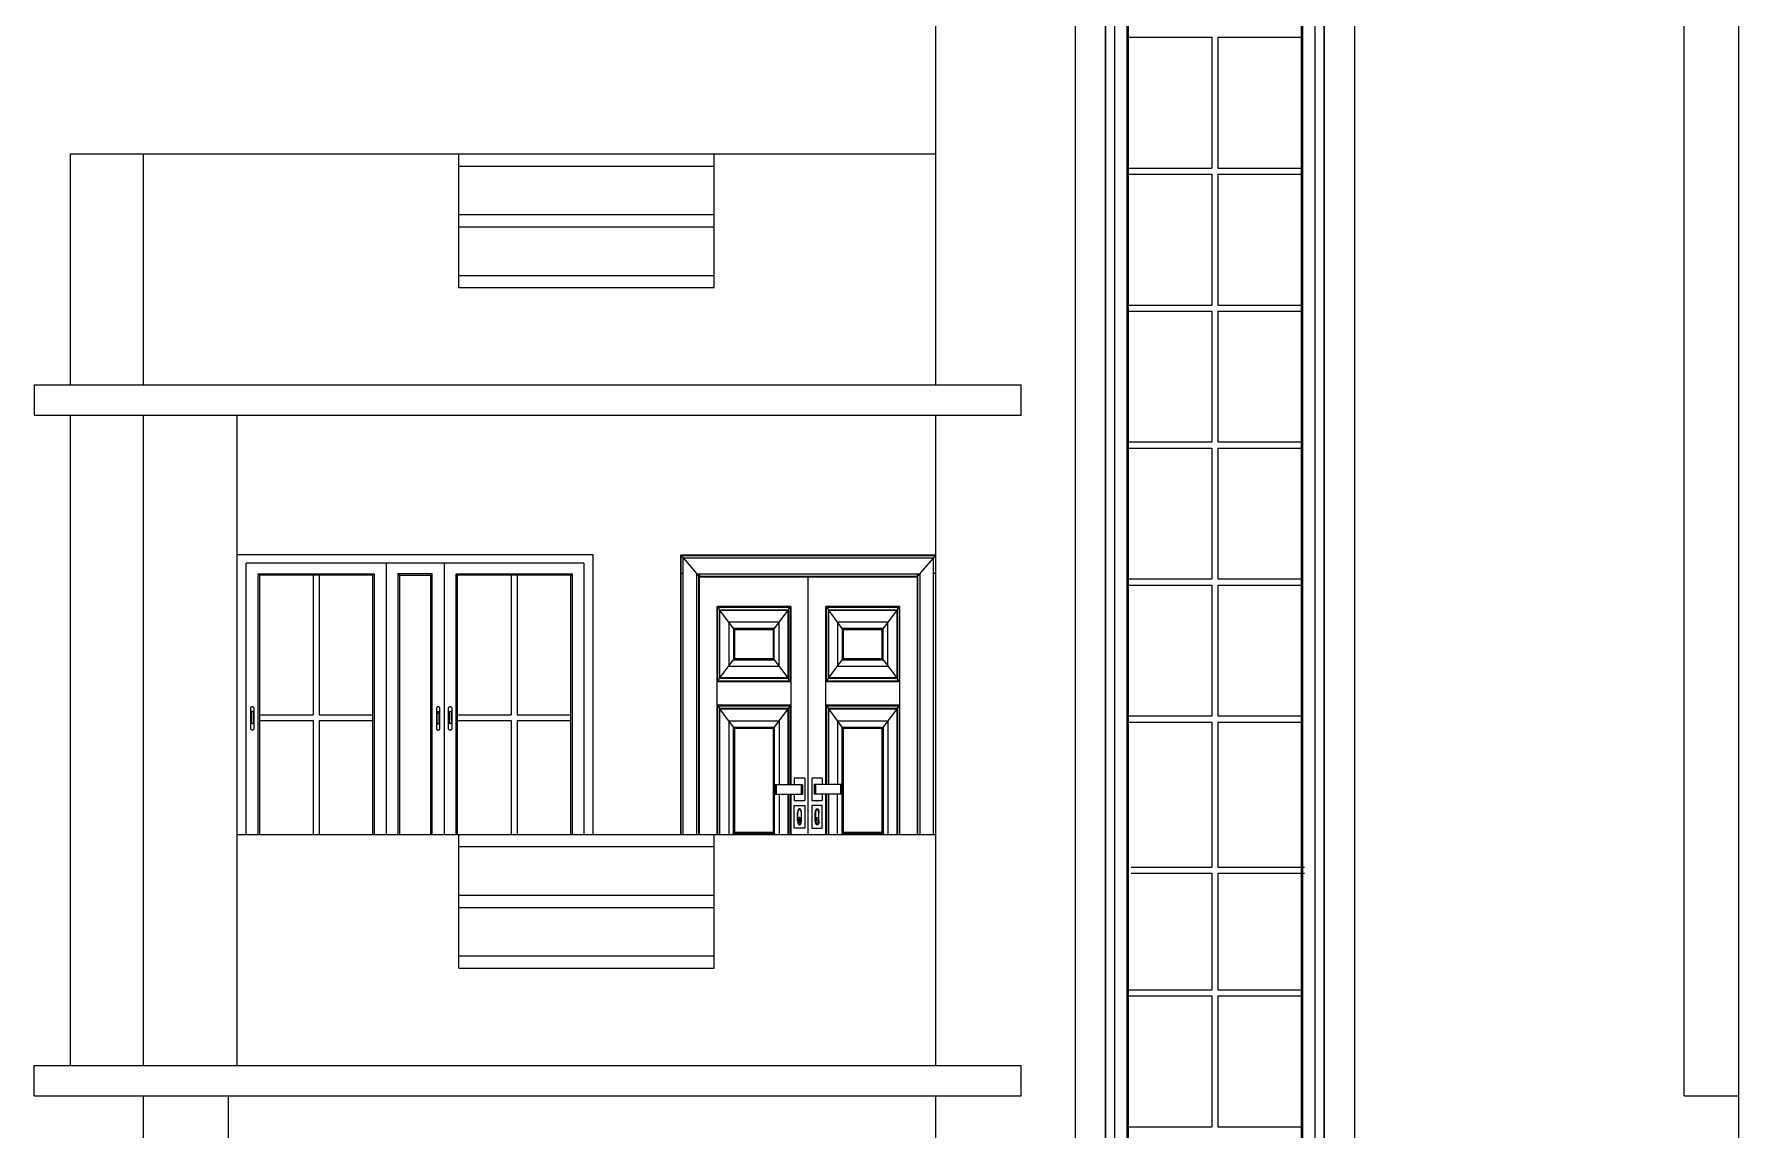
# Model space of a CAD drawing. Header units: inches. Extents: x -10117506 to -5032697, y -6529230 to -3253155.
# Drawn here: x -5059572.4 to -5059291.8, y -3256500.6 to -3256320.3 of the extents above; entities that cross this region are included whole.
import ezdxf

# ---------------------------------------------------------------- set-up
doc = ezdxf.new("R2010")
doc.units = ezdxf.units.IN
doc.header["$LTSCALE"] = 2
doc.header["$MEASUREMENT"] = 0
doc.layers.get('0').update_dxf_attribs({"linetype": 'CONTINUOUS'})
doc.layers.add('F-FURNITURE', color=30, linetype='CONTINUOUS', lineweight=13)
doc.layers.add('window', color=4, linetype='CONTINUOUS', lineweight=13)

msp = doc.modelspace()

# ---------------------------------------------------------------- linework, layer by layer
at = {"ltscale": 0.5}
for p, q in [((-5059291.82, -3256602), (-5059291.82, -3256266)), ((-5059423.98, -3256378), (-5059423.98, -3256271)), ((-5059300.82, -3256495), (-5059300.82, -3256271)), ((-5059400.99, -3256577), (-5059400.99, -3256289)), ((-5059355.08, -3256289), (-5059355.08, -3256577)), ((-5059395.99, -3256572), (-5059395.99, -3256294)), ((-5059360.08, -3256294), (-5059360.08, -3256572)), ((-5059566.4, -3256340), (-5059423.98, -3256340)), ((-5059566.4, -3256378), (-5059566.4, -3256340)), ((-5059554.4, -3256378), (-5059554.4, -3256340)), ((-5059502.48, -3256362), (-5059502.48, -3256340)), ((-5059460.48, -3256362), (-5059460.48, -3256340)), ((-5059502.48, -3256342), (-5059460.48, -3256342)), ((-5059502.48, -3256350), (-5059460.48, -3256350)), ((-5059502.48, -3256352), (-5059460.48, -3256352)), ((-5059502.48, -3256360), (-5059460.48, -3256360)), ((-5059502.48, -3256362), (-5059460.48, -3256362)), ((-5059572.4, -3256378), (-5059409.92, -3256378)), ((-5059572.4, -3256378), (-5059572.4, -3256383)), ((-5059409.92, -3256383), (-5059409.92, -3256378)), ((-5059572.4, -3256383), (-5059409.92, -3256383)), ((-5059566.4, -3256490), (-5059566.4, -3256383)), ((-5059554.4, -3256490), (-5059554.4, -3256383)), ((-5059538.98, -3256490), (-5059538.98, -3256383)), ((-5059423.98, -3256490), (-5059423.98, -3256383)), ((-5059538.98, -3256452), (-5059423.98, -3256452)), ((-5059502.48, -3256474), (-5059502.48, -3256452)), ((-5059460.48, -3256474), (-5059460.48, -3256452)), ((-5059502.48, -3256454), (-5059460.48, -3256454)), ((-5059502.48, -3256462), (-5059460.48, -3256462)), ((-5059502.48, -3256464), (-5059460.48, -3256464)), ((-5059502.48, -3256472), (-5059460.48, -3256472)), ((-5059502.48, -3256474), (-5059460.48, -3256474)), ((-5059572.4, -3256490), (-5059409.92, -3256490)), ((-5059572.4, -3256495), (-5059572.4, -3256490)), ((-5059409.92, -3256495), (-5059409.92, -3256490)), ((-5059572.4, -3256495), (-5059409.92, -3256495)), ((-5059554.4, -3256602), (-5059554.4, -3256495)), ((-5059540.4, -3256602), (-5059540.4, -3256495)), ((-5059423.98, -3256602), (-5059423.98, -3256495)), ((-5059300.82, -3256495), (-5059291.82, -3256495))]:
    msp.add_line(p, q, dxfattribs=at)
at = {"layer": 'F-FURNITURE'}
for p, q in [((-5059465.98, -3256452), (-5059465.98, -3256406)), ((-5059465.98, -3256406), (-5059423.98, -3256406)), ((-5059465.91, -3256452), (-5059465.91, -3256406.07)), ((-5059465.91, -3256406.07), (-5059424.04, -3256406.07)), ((-5059465.91, -3256406.07), (-5059462.98, -3256409.5)), ((-5059465.89, -3256406.1), (-5059424.06, -3256406.1)), ((-5059465.89, -3256409), (-5059465.89, -3256406.1)), ((-5059465.55, -3256452), (-5059465.55, -3256406.5)), ((-5059465.55, -3256406.5), (-5059424.41, -3256406.5)), ((-5059424.04, -3256406.07), (-5059426.98, -3256409.5)), ((-5059424.41, -3256406.5), (-5059424.41, -3256452)), ((-5059424.06, -3256406.1), (-5059424.06, -3256452)), ((-5059424.04, -3256406.07), (-5059424.04, -3256452)), ((-5059465.89, -3256409), (-5059465.83, -3256409)), ((-5059465.89, -3256452), (-5059465.89, -3256409)), ((-5059465.79, -3256409), (-5059465.75, -3256409)), ((-5059465.7, -3256409), (-5059465.6, -3256409)), ((-5059463.32, -3256452), (-5059463.32, -3256409.1)), ((-5059463.32, -3256409.1), (-5059426.63, -3256409.1)), ((-5059462.98, -3256452), (-5059462.98, -3256409.5)), ((-5059462.98, -3256409.5), (-5059426.98, -3256409.5)), ((-5059462.89, -3256409.1), (-5059462.89, -3256409.15)), ((-5059462.89, -3256409.2), (-5059462.89, -3256409.25)), ((-5059462.89, -3256409.3), (-5059462.89, -3256409.38)), ((-5059462.89, -3256409.41), (-5059462.89, -3256409.5)), ((-5059462.89, -3256452), (-5059462.89, -3256409.6)), ((-5059462.89, -3256409.6), (-5059427.06, -3256409.6)), ((-5059444.98, -3256452), (-5059444.98, -3256409.6)), ((-5059427.06, -3256409.1), (-5059427.06, -3256409.15)), ((-5059427.06, -3256409.2), (-5059427.06, -3256409.25)), ((-5059427.06, -3256409.3), (-5059427.06, -3256409.38)), ((-5059427.06, -3256409.41), (-5059427.06, -3256409.5)), ((-5059427.06, -3256409.6), (-5059427.06, -3256452)), ((-5059426.98, -3256409.5), (-5059426.98, -3256452)), ((-5059426.63, -3256409.1), (-5059426.63, -3256452)), ((-5059424.41, -3256409), (-5059424.31, -3256409)), ((-5059424.25, -3256409), (-5059424.21, -3256409)), ((-5059424.16, -3256409), (-5059424.09, -3256409)), ((-5059460, -3256452), (-5059460, -3256414.49)), ((-5059447.87, -3256414.49), (-5059460, -3256414.49)), ((-5059459.92, -3256426.76), (-5059459.92, -3256414.6)), ((-5059459.92, -3256414.6), (-5059447.95, -3256414.6)), ((-5059459.92, -3256414.6), (-5059459.59, -3256415.04)), ((-5059459.59, -3256426.32), (-5059459.59, -3256415.04)), ((-5059459.59, -3256415.04), (-5059448.28, -3256415.04)), ((-5059459.53, -3256426.24), (-5059459.53, -3256415.11)), ((-5059459.53, -3256415.11), (-5059448.34, -3256415.11)), ((-5059457.29, -3256418.1), (-5059459.53, -3256415.11)), ((-5059448.34, -3256415.11), (-5059450.58, -3256418.1)), ((-5059448.34, -3256415.11), (-5059448.34, -3256426.24)), ((-5059448.28, -3256415.04), (-5059447.95, -3256414.6)), ((-5059448.28, -3256415.04), (-5059448.28, -3256426.32)), ((-5059448.26, -3256415.01), (-5059448.26, -3256426.35)), ((-5059447.95, -3256414.6), (-5059447.95, -3256426.76)), ((-5059447.87, -3256414.49), (-5059447.87, -3256443.77)), ((-5059442.08, -3256443.77), (-5059442.08, -3256414.49)), ((-5059429.96, -3256414.49), (-5059442.08, -3256414.49)), ((-5059442, -3256426.76), (-5059442, -3256414.6)), ((-5059442, -3256414.6), (-5059430.04, -3256414.6)), ((-5059442, -3256414.6), (-5059441.67, -3256415.04)), ((-5059441.67, -3256426.32), (-5059441.67, -3256415.04)), ((-5059441.67, -3256415.04), (-5059430.37, -3256415.04)), ((-5059441.62, -3256426.24), (-5059441.62, -3256415.11)), ((-5059441.62, -3256415.11), (-5059430.42, -3256415.11)), ((-5059439.38, -3256418.1), (-5059441.62, -3256415.11)), ((-5059430.42, -3256415.11), (-5059432.66, -3256418.1)), ((-5059430.42, -3256415.11), (-5059430.42, -3256426.24)), ((-5059430.37, -3256415.04), (-5059430.04, -3256414.6)), ((-5059430.37, -3256415.04), (-5059430.37, -3256426.32)), ((-5059430.34, -3256415.01), (-5059430.34, -3256426.35)), ((-5059430.04, -3256414.6), (-5059430.04, -3256426.76)), ((-5059429.96, -3256414.49), (-5059429.96, -3256452)), ((-5059449.8, -3256417.07), (-5059458.07, -3256417.07)), ((-5059458.07, -3256417.07), (-5059458.07, -3256424.28)), ((-5059450.58, -3256418.1), (-5059457.29, -3256418.1)), ((-5059457.29, -3256418.1), (-5059457.29, -3256423.25)), ((-5059457.22, -3256418.2), (-5059457.22, -3256423.15)), ((-5059450.65, -3256418.2), (-5059457.22, -3256418.2)), ((-5059457.14, -3256418.31), (-5059457.14, -3256423.05)), ((-5059450.73, -3256418.31), (-5059457.14, -3256418.31)), ((-5059450.73, -3256423.05), (-5059450.73, -3256418.31)), ((-5059450.65, -3256423.15), (-5059450.65, -3256418.2)), ((-5059450.58, -3256423.25), (-5059450.58, -3256418.1)), ((-5059449.8, -3256424.28), (-5059449.8, -3256417.07)), ((-5059431.89, -3256417.07), (-5059440.15, -3256417.07)), ((-5059440.15, -3256417.07), (-5059440.15, -3256424.28)), ((-5059432.66, -3256418.1), (-5059439.38, -3256418.1)), ((-5059439.38, -3256418.1), (-5059439.38, -3256423.25)), ((-5059439.3, -3256418.2), (-5059439.3, -3256423.15)), ((-5059432.74, -3256418.2), (-5059439.3, -3256418.2)), ((-5059439.22, -3256418.31), (-5059439.22, -3256423.05)), ((-5059432.82, -3256418.31), (-5059439.22, -3256418.31)), ((-5059432.82, -3256423.05), (-5059432.82, -3256418.31)), ((-5059432.74, -3256423.15), (-5059432.74, -3256418.2)), ((-5059432.66, -3256423.25), (-5059432.66, -3256418.1)), ((-5059431.89, -3256424.28), (-5059431.89, -3256417.07)), ((-5059459.53, -3256426.24), (-5059457.29, -3256423.25)), ((-5059458.07, -3256424.28), (-5059449.8, -3256424.28)), ((-5059457.29, -3256423.25), (-5059450.58, -3256423.25)), ((-5059457.22, -3256423.15), (-5059450.65, -3256423.15)), ((-5059457.14, -3256423.05), (-5059450.73, -3256423.05)), ((-5059450.58, -3256423.25), (-5059448.34, -3256426.24)), ((-5059441.62, -3256426.24), (-5059439.38, -3256423.25)), ((-5059440.15, -3256424.28), (-5059431.89, -3256424.28)), ((-5059439.38, -3256423.25), (-5059432.66, -3256423.25)), ((-5059439.3, -3256423.15), (-5059432.74, -3256423.15)), ((-5059439.22, -3256423.05), (-5059432.82, -3256423.05)), ((-5059432.66, -3256423.25), (-5059430.42, -3256426.24)), ((-5059447.87, -3256426.86), (-5059460, -3256426.86)), ((-5059459.92, -3256426.76), (-5059459.59, -3256426.32)), ((-5059447.95, -3256426.76), (-5059459.92, -3256426.76)), ((-5059448.26, -3256426.35), (-5059459.61, -3256426.35)), ((-5059448.28, -3256426.32), (-5059459.59, -3256426.32)), ((-5059448.34, -3256426.24), (-5059459.53, -3256426.24)), ((-5059447.95, -3256426.76), (-5059448.28, -3256426.32)), ((-5059429.96, -3256426.86), (-5059442.08, -3256426.86)), ((-5059442, -3256426.76), (-5059441.67, -3256426.32)), ((-5059430.04, -3256426.76), (-5059442, -3256426.76)), ((-5059430.34, -3256426.35), (-5059441.7, -3256426.35)), ((-5059430.37, -3256426.32), (-5059441.67, -3256426.32)), ((-5059430.42, -3256426.24), (-5059441.62, -3256426.24)), ((-5059430.04, -3256426.76), (-5059430.37, -3256426.32)), ((-5059447.87, -3256430.73), (-5059460, -3256430.73)), ((-5059459.92, -3256452), (-5059459.92, -3256430.83)), ((-5059459.92, -3256430.83), (-5059447.95, -3256430.83)), ((-5059459.92, -3256430.83), (-5059459.61, -3256431.24)), ((-5059459.61, -3256431.24), (-5059448.26, -3256431.24)), ((-5059459.61, -3256431.24), (-5059459.59, -3256431.27)), ((-5059459.59, -3256452), (-5059459.59, -3256431.27)), ((-5059459.59, -3256431.27), (-5059448.28, -3256431.27)), ((-5059457.29, -3256434.33), (-5059459.53, -3256431.35)), ((-5059459.53, -3256452), (-5059459.53, -3256431.35)), ((-5059459.53, -3256431.35), (-5059448.34, -3256431.35)), ((-5059448.34, -3256431.35), (-5059450.58, -3256434.33)), ((-5059448.34, -3256431.35), (-5059448.34, -3256443.77)), ((-5059448.26, -3256431.24), (-5059448.28, -3256431.27)), ((-5059448.28, -3256431.27), (-5059448.28, -3256443.77)), ((-5059447.95, -3256430.83), (-5059448.26, -3256431.24)), ((-5059448.26, -3256431.24), (-5059448.26, -3256443.77)), ((-5059447.95, -3256430.83), (-5059447.95, -3256443.77)), ((-5059429.96, -3256430.73), (-5059442.08, -3256430.73)), ((-5059442, -3256443.77), (-5059442, -3256430.83)), ((-5059442, -3256430.83), (-5059430.04, -3256430.83)), ((-5059442, -3256430.83), (-5059441.7, -3256431.24)), ((-5059441.7, -3256431.24), (-5059430.34, -3256431.24)), ((-5059441.7, -3256431.24), (-5059441.68, -3256431.27)), ((-5059441.68, -3256443.77), (-5059441.68, -3256431.27)), ((-5059441.68, -3256431.27), (-5059430.36, -3256431.27)), ((-5059439.38, -3256434.33), (-5059441.62, -3256431.35)), ((-5059441.62, -3256443.77), (-5059441.62, -3256431.35)), ((-5059441.62, -3256431.35), (-5059430.42, -3256431.35)), ((-5059430.42, -3256431.35), (-5059432.66, -3256434.33)), ((-5059430.42, -3256431.35), (-5059430.42, -3256452)), ((-5059430.34, -3256431.24), (-5059430.36, -3256431.27)), ((-5059430.36, -3256431.27), (-5059430.36, -3256452)), ((-5059430.04, -3256430.83), (-5059430.34, -3256431.24)), ((-5059430.34, -3256431.24), (-5059430.34, -3256452)), ((-5059430.04, -3256430.83), (-5059430.04, -3256452)), ((-5059458.07, -3256433.3), (-5059449.8, -3256433.3)), ((-5059458.07, -3256433.3), (-5059458.07, -3256452)), ((-5059457.29, -3256434.33), (-5059450.58, -3256434.33)), ((-5059457.29, -3256451.86), (-5059457.29, -3256434.33)), ((-5059450.65, -3256434.44), (-5059457.22, -3256434.44)), ((-5059457.22, -3256434.44), (-5059457.22, -3256451.75)), ((-5059450.73, -3256434.54), (-5059457.14, -3256434.54)), ((-5059457.14, -3256434.54), (-5059457.14, -3256451.65)), ((-5059450.73, -3256451.65), (-5059450.73, -3256434.54)), ((-5059450.65, -3256451.75), (-5059450.65, -3256434.44)), ((-5059450.58, -3256434.33), (-5059450.58, -3256451.86)), ((-5059449.8, -3256433.3), (-5059449.8, -3256443.77)), ((-5059440.15, -3256433.3), (-5059431.89, -3256433.3)), ((-5059440.15, -3256433.3), (-5059440.15, -3256443.77)), ((-5059439.38, -3256434.33), (-5059432.66, -3256434.33)), ((-5059439.38, -3256451.86), (-5059439.38, -3256434.33)), ((-5059432.74, -3256434.44), (-5059439.3, -3256434.44)), ((-5059439.3, -3256434.44), (-5059439.3, -3256451.75)), ((-5059432.82, -3256434.54), (-5059439.22, -3256434.54)), ((-5059439.22, -3256434.54), (-5059439.22, -3256451.65)), ((-5059432.82, -3256451.65), (-5059432.82, -3256434.54)), ((-5059432.74, -3256451.75), (-5059432.74, -3256434.44)), ((-5059432.66, -3256434.33), (-5059432.66, -3256451.86)), ((-5059431.89, -3256433.3), (-5059431.89, -3256452)), ((-5059450.5, -3256443.77), (-5059450.5, -3256445.37)), ((-5059450.5, -3256443.77), (-5059445.94, -3256443.77)), ((-5059450.26, -3256443.77), (-5059450.26, -3256445.37)), ((-5059447.28, -3256442.71), (-5059447.28, -3256443.77)), ((-5059445.57, -3256442.71), (-5059447.28, -3256442.71)), ((-5059446.18, -3256443.77), (-5059446.18, -3256445.37)), ((-5059445.94, -3256443.77), (-5059445.94, -3256445.37)), ((-5059445.57, -3256442.71), (-5059445.57, -3256446.43)), ((-5059442.68, -3256442.71), (-5059444.38, -3256442.71)), ((-5059444.38, -3256442.71), (-5059444.38, -3256446.43)), ((-5059444.02, -3256443.77), (-5059444.02, -3256445.37)), ((-5059439.46, -3256443.77), (-5059444.02, -3256443.77)), ((-5059443.77, -3256443.77), (-5059443.77, -3256445.37)), ((-5059442.68, -3256442.71), (-5059442.68, -3256443.77)), ((-5059439.7, -3256443.77), (-5059439.7, -3256445.37)), ((-5059439.46, -3256443.77), (-5059439.46, -3256445.37)), ((-5059450.5, -3256445.37), (-5059445.94, -3256445.37)), ((-5059449.8, -3256445.37), (-5059449.8, -3256452)), ((-5059448.34, -3256445.37), (-5059448.34, -3256452)), ((-5059448.28, -3256445.37), (-5059448.28, -3256452)), ((-5059448.26, -3256445.37), (-5059448.26, -3256452)), ((-5059447.95, -3256445.37), (-5059447.95, -3256452)), ((-5059447.87, -3256445.37), (-5059447.87, -3256452)), ((-5059447.28, -3256445.37), (-5059447.28, -3256446.43)), ((-5059447.28, -3256446.43), (-5059445.57, -3256446.43)), ((-5059444.38, -3256446.43), (-5059442.68, -3256446.43)), ((-5059439.46, -3256445.37), (-5059444.02, -3256445.37)), ((-5059442.68, -3256445.37), (-5059442.68, -3256446.43)), ((-5059442.08, -3256452), (-5059442.08, -3256445.37)), ((-5059442, -3256452), (-5059442, -3256445.37)), ((-5059441.68, -3256452), (-5059441.68, -3256445.37)), ((-5059441.62, -3256452), (-5059441.62, -3256445.37)), ((-5059440.15, -3256452), (-5059440.15, -3256445.37)), ((-5059447.28, -3256447.23), (-5059445.57, -3256447.23)), ((-5059447.28, -3256450.96), (-5059447.28, -3256447.23)), ((-5059446.72, -3256448.26), (-5059446.73, -3256448.43)), ((-5059446.73, -3256449.76), (-5059446.73, -3256448.43)), ((-5059446.69, -3256448.1), (-5059446.72, -3256448.26)), ((-5059446.64, -3256447.96), (-5059446.69, -3256448.1)), ((-5059446.68, -3256448.44), (-5059446.67, -3256448.28)), ((-5059446.68, -3256449.75), (-5059446.68, -3256448.44)), ((-5059446.65, -3256449.48), (-5059446.68, -3256449.62)), ((-5059446.68, -3256449.62), (-5059446.68, -3256449.75)), ((-5059446.68, -3256449.75), (-5059446.68, -3256449.76)), ((-5059446.67, -3256448.28), (-5059446.65, -3256448.15)), ((-5059446.65, -3256448.15), (-5059446.61, -3256448.03)), ((-5059446.61, -3256449.36), (-5059446.65, -3256449.48)), ((-5059446.58, -3256447.85), (-5059446.64, -3256447.96)), ((-5059446.61, -3256448.03), (-5059446.55, -3256447.94)), ((-5059446.56, -3256449.27), (-5059446.61, -3256449.36)), ((-5059446.5, -3256447.79), (-5059446.58, -3256447.85)), ((-5059446.5, -3256449.21), (-5059446.56, -3256449.27)), ((-5059446.55, -3256447.94), (-5059446.49, -3256447.88)), ((-5059446.43, -3256447.76), (-5059446.5, -3256447.79)), ((-5059446.43, -3256449.19), (-5059446.5, -3256449.21)), ((-5059446.49, -3256447.88), (-5059446.43, -3256447.86)), ((-5059446.46, -3256449.49), (-5059446.39, -3256449.49)), ((-5059446.46, -3256450.03), (-5059446.46, -3256449.49)), ((-5059446.35, -3256447.79), (-5059446.43, -3256447.76)), ((-5059446.43, -3256447.86), (-5059446.36, -3256447.88)), ((-5059446.36, -3256449.21), (-5059446.43, -3256449.19)), ((-5059446.39, -3256449.49), (-5059446.39, -3256450.03)), ((-5059446.36, -3256447.88), (-5059446.3, -3256447.94)), ((-5059446.3, -3256449.27), (-5059446.36, -3256449.21)), ((-5059446.27, -3256447.85), (-5059446.35, -3256447.79)), ((-5059446.3, -3256447.94), (-5059446.24, -3256448.03)), ((-5059446.24, -3256449.35), (-5059446.3, -3256449.27)), ((-5059446.21, -3256447.96), (-5059446.27, -3256447.85)), ((-5059446.24, -3256448.03), (-5059446.2, -3256448.15)), ((-5059446.2, -3256449.47), (-5059446.24, -3256449.35)), ((-5059446.16, -3256448.1), (-5059446.21, -3256447.96)), ((-5059446.2, -3256448.15), (-5059446.18, -3256448.28)), ((-5059446.18, -3256449.61), (-5059446.2, -3256449.47)), ((-5059446.18, -3256448.28), (-5059446.17, -3256448.44)), ((-5059446.17, -3256449.75), (-5059446.18, -3256449.61)), ((-5059446.17, -3256448.44), (-5059446.17, -3256449.75)), ((-5059446.17, -3256449.9), (-5059446.17, -3256449.75)), ((-5059446.13, -3256448.26), (-5059446.16, -3256448.1)), ((-5059446.12, -3256448.43), (-5059446.13, -3256448.26)), ((-5059446.12, -3256449.76), (-5059446.12, -3256448.43)), ((-5059445.57, -3256447.23), (-5059445.57, -3256450.96)), ((-5059444.38, -3256447.23), (-5059444.38, -3256450.96)), ((-5059442.68, -3256447.23), (-5059444.38, -3256447.23)), ((-5059443.83, -3256448.43), (-5059443.82, -3256448.26)), ((-5059443.83, -3256449.76), (-5059443.83, -3256448.43)), ((-5059443.82, -3256448.26), (-5059443.79, -3256448.1)), ((-5059443.79, -3256448.1), (-5059443.74, -3256447.96)), ((-5059443.78, -3256448.28), (-5059443.79, -3256448.44)), ((-5059443.79, -3256448.44), (-5059443.79, -3256449.75)), ((-5059443.79, -3256449.75), (-5059443.78, -3256449.61)), ((-5059443.78, -3256449.9), (-5059443.79, -3256449.75)), ((-5059443.75, -3256448.15), (-5059443.78, -3256448.28)), ((-5059443.78, -3256449.61), (-5059443.75, -3256449.47)), ((-5059443.71, -3256448.03), (-5059443.75, -3256448.15)), ((-5059443.75, -3256449.47), (-5059443.71, -3256449.35)), ((-5059443.74, -3256447.96), (-5059443.68, -3256447.85)), ((-5059443.66, -3256447.94), (-5059443.71, -3256448.03)), ((-5059443.71, -3256449.35), (-5059443.66, -3256449.27)), ((-5059443.68, -3256447.85), (-5059443.61, -3256447.79)), ((-5059443.6, -3256447.88), (-5059443.66, -3256447.94)), ((-5059443.66, -3256449.27), (-5059443.59, -3256449.21)), ((-5059443.61, -3256447.79), (-5059443.53, -3256447.76)), ((-5059443.53, -3256447.86), (-5059443.6, -3256447.88)), ((-5059443.59, -3256449.21), (-5059443.53, -3256449.19)), ((-5059443.56, -3256449.49), (-5059443.56, -3256450.03)), ((-5059443.5, -3256449.49), (-5059443.56, -3256449.49)), ((-5059443.53, -3256447.76), (-5059443.45, -3256447.79)), ((-5059443.46, -3256447.88), (-5059443.53, -3256447.86)), ((-5059443.53, -3256449.19), (-5059443.46, -3256449.21)), ((-5059443.5, -3256450.03), (-5059443.5, -3256449.49)), ((-5059443.4, -3256447.94), (-5059443.46, -3256447.88)), ((-5059443.46, -3256449.21), (-5059443.4, -3256449.27)), ((-5059443.45, -3256447.79), (-5059443.38, -3256447.85)), ((-5059443.35, -3256448.03), (-5059443.4, -3256447.94)), ((-5059443.4, -3256449.27), (-5059443.34, -3256449.36)), ((-5059443.38, -3256447.85), (-5059443.31, -3256447.96)), ((-5059443.31, -3256448.15), (-5059443.35, -3256448.03)), ((-5059443.34, -3256449.36), (-5059443.3, -3256449.48)), ((-5059443.31, -3256447.96), (-5059443.27, -3256448.1)), ((-5059443.28, -3256448.28), (-5059443.31, -3256448.15)), ((-5059443.3, -3256449.48), (-5059443.28, -3256449.62)), ((-5059443.27, -3256448.44), (-5059443.28, -3256448.28)), ((-5059443.28, -3256449.62), (-5059443.27, -3256449.75)), ((-5059443.27, -3256448.1), (-5059443.24, -3256448.26)), ((-5059443.27, -3256449.75), (-5059443.27, -3256448.44)), ((-5059443.27, -3256449.75), (-5059443.27, -3256449.76)), ((-5059443.24, -3256448.26), (-5059443.23, -3256448.43)), ((-5059443.23, -3256449.76), (-5059443.23, -3256448.43)), ((-5059442.68, -3256450.96), (-5059442.68, -3256447.23)), ((-5059457.4, -3256452), (-5059457.29, -3256451.86)), ((-5059450.58, -3256451.86), (-5059457.29, -3256451.86)), ((-5059457.22, -3256451.75), (-5059450.65, -3256451.75)), ((-5059457.14, -3256451.65), (-5059450.73, -3256451.65)), ((-5059450.58, -3256451.86), (-5059450.47, -3256452)), ((-5059445.57, -3256450.96), (-5059447.28, -3256450.96)), ((-5059446.73, -3256449.76), (-5059446.72, -3256449.93)), ((-5059446.72, -3256449.93), (-5059446.69, -3256450.09)), ((-5059446.69, -3256450.09), (-5059446.64, -3256450.23)), ((-5059446.68, -3256449.76), (-5059446.68, -3256449.77)), ((-5059446.68, -3256449.77), (-5059446.67, -3256449.91)), ((-5059446.67, -3256449.91), (-5059446.67, -3256449.91)), ((-5059446.67, -3256449.91), (-5059446.65, -3256450.04)), ((-5059446.65, -3256450.04), (-5059446.65, -3256450.05)), ((-5059446.65, -3256450.05), (-5059446.61, -3256450.16)), ((-5059446.64, -3256450.23), (-5059446.58, -3256450.34)), ((-5059446.61, -3256450.16), (-5059446.61, -3256450.16)), ((-5059446.61, -3256450.16), (-5059446.55, -3256450.25)), ((-5059446.58, -3256450.34), (-5059446.5, -3256450.4)), ((-5059446.55, -3256450.25), (-5059446.55, -3256450.25)), ((-5059446.55, -3256450.25), (-5059446.49, -3256450.3)), ((-5059446.5, -3256450.4), (-5059446.43, -3256450.42)), ((-5059446.49, -3256450.3), (-5059446.49, -3256450.31)), ((-5059446.49, -3256450.31), (-5059446.43, -3256450.32)), ((-5059446.39, -3256450.03), (-5059446.46, -3256450.03)), ((-5059446.43, -3256450.32), (-5059446.42, -3256450.32)), ((-5059446.43, -3256450.42), (-5059446.35, -3256450.4)), ((-5059446.42, -3256450.32), (-5059446.36, -3256450.3)), ((-5059446.36, -3256450.3), (-5059446.3, -3256450.25)), ((-5059446.36, -3256450.3), (-5059446.36, -3256450.3)), ((-5059446.35, -3256450.4), (-5059446.27, -3256450.34)), ((-5059446.3, -3256450.25), (-5059446.29, -3256450.25)), ((-5059446.29, -3256450.25), (-5059446.24, -3256450.16)), ((-5059446.27, -3256450.34), (-5059446.21, -3256450.23)), ((-5059446.24, -3256450.15), (-5059446.2, -3256450.04)), ((-5059446.24, -3256450.16), (-5059446.24, -3256450.15)), ((-5059446.21, -3256450.23), (-5059446.16, -3256450.09)), ((-5059446.2, -3256450.04), (-5059446.18, -3256449.91)), ((-5059446.2, -3256450.04), (-5059446.2, -3256450.04)), ((-5059446.18, -3256449.91), (-5059446.17, -3256449.9)), ((-5059446.16, -3256450.09), (-5059446.13, -3256449.93)), ((-5059446.13, -3256449.93), (-5059446.12, -3256449.76)), ((-5059444.38, -3256450.96), (-5059442.68, -3256450.96)), ((-5059443.82, -3256449.93), (-5059443.83, -3256449.76)), ((-5059443.79, -3256450.09), (-5059443.82, -3256449.93)), ((-5059443.74, -3256450.23), (-5059443.79, -3256450.09)), ((-5059443.78, -3256449.91), (-5059443.78, -3256449.9)), ((-5059443.76, -3256450.04), (-5059443.78, -3256449.91)), ((-5059443.75, -3256450.04), (-5059443.76, -3256450.04)), ((-5059443.71, -3256450.15), (-5059443.75, -3256450.04)), ((-5059443.68, -3256450.34), (-5059443.74, -3256450.23)), ((-5059443.71, -3256450.16), (-5059443.71, -3256450.15)), ((-5059443.66, -3256450.25), (-5059443.71, -3256450.16)), ((-5059443.61, -3256450.4), (-5059443.68, -3256450.34)), ((-5059443.66, -3256450.25), (-5059443.66, -3256450.25)), ((-5059443.6, -3256450.3), (-5059443.66, -3256450.25)), ((-5059443.53, -3256450.42), (-5059443.61, -3256450.4)), ((-5059443.53, -3256450.32), (-5059443.6, -3256450.3)), ((-5059443.6, -3256450.3), (-5059443.6, -3256450.3)), ((-5059443.56, -3256450.03), (-5059443.5, -3256450.03)), ((-5059443.47, -3256450.31), (-5059443.53, -3256450.32)), ((-5059443.53, -3256450.32), (-5059443.53, -3256450.32)), ((-5059443.45, -3256450.4), (-5059443.53, -3256450.42)), ((-5059443.46, -3256450.3), (-5059443.47, -3256450.31)), ((-5059443.4, -3256450.25), (-5059443.46, -3256450.3)), ((-5059443.38, -3256450.34), (-5059443.45, -3256450.4)), ((-5059443.35, -3256450.16), (-5059443.4, -3256450.25)), ((-5059443.4, -3256450.25), (-5059443.4, -3256450.25)), ((-5059443.31, -3256450.23), (-5059443.38, -3256450.34)), ((-5059443.31, -3256450.05), (-5059443.35, -3256450.16)), ((-5059443.35, -3256450.16), (-5059443.35, -3256450.16)), ((-5059443.28, -3256449.91), (-5059443.31, -3256450.04)), ((-5059443.31, -3256450.04), (-5059443.31, -3256450.05)), ((-5059443.27, -3256450.09), (-5059443.31, -3256450.23)), ((-5059443.27, -3256449.77), (-5059443.28, -3256449.91)), ((-5059443.28, -3256449.91), (-5059443.28, -3256449.91)), ((-5059443.27, -3256449.76), (-5059443.27, -3256449.77)), ((-5059443.24, -3256449.93), (-5059443.27, -3256450.09)), ((-5059443.23, -3256449.76), (-5059443.24, -3256449.93)), ((-5059439.48, -3256452), (-5059439.38, -3256451.86)), ((-5059432.66, -3256451.86), (-5059439.38, -3256451.86)), ((-5059439.3, -3256451.75), (-5059432.74, -3256451.75)), ((-5059439.22, -3256451.65), (-5059432.82, -3256451.65)), ((-5059432.66, -3256451.86), (-5059432.56, -3256452))]:
    msp.add_line(p, q, dxfattribs=at)
at = {"layer": 'window'}
for p, q in [((-5059396.08, -3256572), (-5059396.08, -3256294)), ((-5059360.08, -3256572), (-5059360.08, -3256294)), ((-5059394.58, -3256295.5), (-5059394.58, -3256570)), ((-5059392.58, -3256297.5), (-5059392.58, -3256568.5)), ((-5059392.33, -3256297.75), (-5059392.33, -3256568.25)), ((-5059363.82, -3256568.25), (-5059363.82, -3256297.75)), ((-5059363.57, -3256568.5), (-5059363.57, -3256297.5)), ((-5059361.57, -3256570), (-5059361.57, -3256295.5)), ((-5059392.33, -3256320.79), (-5059378.58, -3256320.79)), ((-5059378.58, -3256320.79), (-5059378.58, -3256342.33)), ((-5059377.58, -3256320.79), (-5059377.58, -3256342.33)), ((-5059377.58, -3256320.79), (-5059363.82, -3256320.79)), ((-5059392.33, -3256342.33), (-5059378.58, -3256342.33)), ((-5059377.58, -3256342.33), (-5059363.82, -3256342.33)), ((-5059392.33, -3256343.33), (-5059378.58, -3256343.33)), ((-5059378.58, -3256343.33), (-5059378.58, -3256364.87)), ((-5059377.58, -3256343.33), (-5059377.58, -3256364.87)), ((-5059377.58, -3256343.33), (-5059363.82, -3256343.33)), ((-5059392.33, -3256364.87), (-5059378.58, -3256364.87)), ((-5059377.58, -3256364.87), (-5059363.82, -3256364.87)), ((-5059392.33, -3256365.87), (-5059378.58, -3256365.87)), ((-5059378.58, -3256365.87), (-5059378.58, -3256387.41)), ((-5059377.58, -3256365.87), (-5059377.58, -3256387.41)), ((-5059377.58, -3256365.87), (-5059363.82, -3256365.87)), ((-5059392.33, -3256387.41), (-5059378.58, -3256387.41)), ((-5059377.58, -3256387.41), (-5059363.82, -3256387.41)), ((-5059392.33, -3256388.41), (-5059378.58, -3256388.41)), ((-5059378.58, -3256388.41), (-5059378.58, -3256409.95)), ((-5059377.58, -3256388.41), (-5059377.58, -3256409.95)), ((-5059377.58, -3256388.41), (-5059363.82, -3256388.41)), ((-5059480.4, -3256406), (-5059538.98, -3256406)), ((-5059537.48, -3256452), (-5059537.48, -3256407.33)), ((-5059481.9, -3256407.33), (-5059537.48, -3256407.33)), ((-5059514.48, -3256407.33), (-5059514.48, -3256452)), ((-5059504.9, -3256407.33), (-5059504.9, -3256452)), ((-5059481.9, -3256407.33), (-5059481.9, -3256452)), ((-5059480.4, -3256452), (-5059480.4, -3256406)), ((-5059535.51, -3256452), (-5059535.51, -3256409.13)), ((-5059535.51, -3256409.13), (-5059516.44, -3256409.13)), ((-5059535.27, -3256409.35), (-5059535.51, -3256409.13)), ((-5059535.27, -3256452), (-5059535.27, -3256409.35)), ((-5059516.69, -3256409.35), (-5059535.27, -3256409.35)), ((-5059526.47, -3256409.35), (-5059526.47, -3256432.32)), ((-5059525.49, -3256409.35), (-5059525.49, -3256432.32)), ((-5059516.69, -3256409.35), (-5059516.44, -3256409.13)), ((-5059516.69, -3256409.35), (-5059516.69, -3256452)), ((-5059516.44, -3256409.13), (-5059516.44, -3256452)), ((-5059506.87, -3256409.13), (-5059512.51, -3256409.13)), ((-5059512.51, -3256409.13), (-5059512.51, -3256452)), ((-5059512.27, -3256409.35), (-5059512.51, -3256409.13)), ((-5059512.27, -3256409.35), (-5059512.27, -3256452)), ((-5059512.27, -3256409.35), (-5059507.11, -3256409.35)), ((-5059507.11, -3256409.35), (-5059506.87, -3256409.13)), ((-5059507.11, -3256452), (-5059507.11, -3256409.35)), ((-5059506.87, -3256452), (-5059506.87, -3256409.13)), ((-5059502.94, -3256452), (-5059502.94, -3256409.13)), ((-5059502.94, -3256409.13), (-5059483.87, -3256409.13)), ((-5059502.69, -3256409.35), (-5059502.94, -3256409.13)), ((-5059502.69, -3256452), (-5059502.69, -3256409.35)), ((-5059484.11, -3256409.35), (-5059502.69, -3256409.35)), ((-5059493.89, -3256409.35), (-5059493.89, -3256432.32)), ((-5059492.91, -3256409.35), (-5059492.91, -3256432.32)), ((-5059484.11, -3256409.35), (-5059483.87, -3256409.13)), ((-5059484.11, -3256409.35), (-5059484.11, -3256452)), ((-5059483.87, -3256409.13), (-5059483.87, -3256452)), ((-5059392.33, -3256409.95), (-5059378.58, -3256409.95)), ((-5059377.58, -3256409.95), (-5059363.82, -3256409.95)), ((-5059392.33, -3256410.95), (-5059378.58, -3256410.95)), ((-5059378.58, -3256410.95), (-5059378.58, -3256432.5)), ((-5059377.58, -3256410.95), (-5059377.58, -3256432.5)), ((-5059377.58, -3256410.95), (-5059363.82, -3256410.95)), ((-5059536.75, -3256431.17), (-5059536.74, -3256431.14)), ((-5059536.75, -3256431.21), (-5059536.74, -3256431.14)), ((-5059536.75, -3256431.21), (-5059536.75, -3256431.17)), ((-5059536.75, -3256434.6), (-5059536.75, -3256431.21)), ((-5059536.74, -3256431.14), (-5059536.72, -3256431.11)), ((-5059536.72, -3256431.11), (-5059536.7, -3256431.08)), ((-5059536.67, -3256431.05), (-5059536.7, -3256431.08)), ((-5059536.64, -3256431.03), (-5059536.67, -3256431.05)), ((-5059536.65, -3256431.88), (-5059536.66, -3256431.9)), ((-5059536.66, -3256431.9), (-5059536.66, -3256431.93)), ((-5059536.66, -3256431.93), (-5059536.66, -3256433.63)), ((-5059536.64, -3256431.86), (-5059536.65, -3256431.88)), ((-5059536.64, -3256431.03), (-5059536.6, -3256431.01)), ((-5059536.63, -3256431.84), (-5059536.64, -3256431.86)), ((-5059536.61, -3256431.82), (-5059536.63, -3256431.84)), ((-5059536.59, -3256431.81), (-5059536.61, -3256431.82)), ((-5059536.57, -3256431), (-5059536.6, -3256431.01)), ((-5059536.56, -3256431.79), (-5059536.59, -3256431.81)), ((-5059536.52, -3256430.99), (-5059536.57, -3256431)), ((-5059536.54, -3256431.78), (-5059536.56, -3256431.79)), ((-5059536.51, -3256431.78), (-5059536.54, -3256431.78)), ((-5059536.48, -3256430.99), (-5059536.52, -3256430.99)), ((-5059536.48, -3256431.78), (-5059536.51, -3256431.78)), ((-5059536.44, -3256430.99), (-5059536.48, -3256430.99)), ((-5059536.45, -3256431.78), (-5059536.48, -3256431.78)), ((-5059536.43, -3256431.78), (-5059536.45, -3256431.78)), ((-5059536.44, -3256430.99), (-5059536.4, -3256431)), ((-5059536.4, -3256431.79), (-5059536.43, -3256431.78)), ((-5059536.4, -3256431), (-5059536.36, -3256431.01)), ((-5059536.38, -3256431.81), (-5059536.4, -3256431.79)), ((-5059536.35, -3256431.82), (-5059536.38, -3256431.81)), ((-5059536.36, -3256431.01), (-5059536.32, -3256431.03)), ((-5059536.34, -3256431.84), (-5059536.35, -3256431.82)), ((-5059536.32, -3256431.86), (-5059536.34, -3256431.84)), ((-5059536.32, -3256431.03), (-5059536.29, -3256431.05)), ((-5059536.31, -3256431.88), (-5059536.32, -3256431.86)), ((-5059536.3, -3256431.9), (-5059536.31, -3256431.88)), ((-5059536.3, -3256431.93), (-5059536.3, -3256431.9)), ((-5059536.3, -3256433.63), (-5059536.3, -3256431.93)), ((-5059536.29, -3256431.05), (-5059536.26, -3256431.08)), ((-5059536.24, -3256431.11), (-5059536.26, -3256431.08)), ((-5059536.23, -3256431.14), (-5059536.24, -3256431.11)), ((-5059536.22, -3256431.17), (-5059536.23, -3256431.14)), ((-5059536.22, -3256431.17), (-5059536.21, -3256431.21)), ((-5059536.21, -3256431.21), (-5059536.21, -3256434.6)), ((-5059535.27, -3256432.32), (-5059526.47, -3256432.32)), ((-5059525.49, -3256432.32), (-5059516.69, -3256432.32)), ((-5059506.16, -3256431.17), (-5059506.17, -3256431.21)), ((-5059506.17, -3256431.21), (-5059506.17, -3256434.6)), ((-5059506.15, -3256431.14), (-5059506.16, -3256431.17)), ((-5059506.14, -3256431.11), (-5059506.15, -3256431.14)), ((-5059506.12, -3256431.08), (-5059506.14, -3256431.11)), ((-5059506.09, -3256431.05), (-5059506.12, -3256431.08)), ((-5059506.06, -3256431.03), (-5059506.09, -3256431.05)), ((-5059506.08, -3256431.9), (-5059506.07, -3256431.88)), ((-5059506.08, -3256431.93), (-5059506.08, -3256431.9)), ((-5059506.08, -3256432.17), (-5059506.08, -3256431.93)), ((-5059506.08, -3256432.15), (-5059506.07, -3256432.13)), ((-5059506.08, -3256432.17), (-5059506.08, -3256432.15)), ((-5059506.08, -3256433.63), (-5059506.08, -3256432.17)), ((-5059506.07, -3256431.88), (-5059506.06, -3256431.86)), ((-5059506.07, -3256432.13), (-5059506.06, -3256432.11)), ((-5059506.02, -3256431.01), (-5059506.06, -3256431.03)), ((-5059506.06, -3256431.86), (-5059506.04, -3256431.84)), ((-5059506.06, -3256432.11), (-5059506.04, -3256432.09)), ((-5059506.04, -3256431.84), (-5059506.03, -3256431.82)), ((-5059506.04, -3256432.09), (-5059506.03, -3256432.07)), ((-5059506.03, -3256431.82), (-5059506, -3256431.81)), ((-5059506.03, -3256432.07), (-5059506, -3256432.05)), ((-5059505.98, -3256431), (-5059506.02, -3256431.01)), ((-5059506, -3256431.81), (-5059505.98, -3256431.79)), ((-5059506, -3256432.05), (-5059505.98, -3256432.04)), ((-5059505.94, -3256430.99), (-5059505.98, -3256431)), ((-5059505.98, -3256431.79), (-5059505.95, -3256431.78)), ((-5059505.98, -3256432.04), (-5059505.95, -3256432.03)), ((-5059505.95, -3256431.78), (-5059505.93, -3256431.78)), ((-5059505.95, -3256432.03), (-5059505.93, -3256432.03)), ((-5059505.9, -3256430.99), (-5059505.94, -3256430.99)), ((-5059505.93, -3256431.78), (-5059505.9, -3256431.78)), ((-5059505.93, -3256432.03), (-5059505.9, -3256432.03)), ((-5059505.85, -3256430.99), (-5059505.9, -3256430.99)), ((-5059505.9, -3256431.78), (-5059505.87, -3256431.78)), ((-5059505.9, -3256432.03), (-5059505.87, -3256432.03)), ((-5059505.87, -3256431.78), (-5059505.84, -3256431.78)), ((-5059505.87, -3256432.03), (-5059505.84, -3256432.03)), ((-5059505.81, -3256431), (-5059505.85, -3256430.99)), ((-5059505.84, -3256431.78), (-5059505.81, -3256431.79)), ((-5059505.84, -3256432.03), (-5059505.81, -3256432.04)), ((-5059505.77, -3256431.01), (-5059505.81, -3256431)), ((-5059505.81, -3256431.79), (-5059505.79, -3256431.81)), ((-5059505.81, -3256432.04), (-5059505.79, -3256432.05)), ((-5059505.79, -3256431.81), (-5059505.77, -3256431.82)), ((-5059505.79, -3256432.05), (-5059505.77, -3256432.07)), ((-5059505.74, -3256431.03), (-5059505.77, -3256431.01)), ((-5059505.77, -3256431.82), (-5059505.75, -3256431.84)), ((-5059505.77, -3256432.07), (-5059505.75, -3256432.09)), ((-5059505.75, -3256431.84), (-5059505.74, -3256431.86)), ((-5059505.75, -3256432.09), (-5059505.74, -3256432.11)), ((-5059505.71, -3256431.05), (-5059505.74, -3256431.03)), ((-5059505.74, -3256431.86), (-5059505.72, -3256431.88)), ((-5059505.74, -3256432.11), (-5059505.72, -3256432.13)), ((-5059505.72, -3256431.88), (-5059505.72, -3256431.9)), ((-5059505.72, -3256431.9), (-5059505.72, -3256431.93)), ((-5059505.72, -3256433.63), (-5059505.72, -3256431.93)), ((-5059505.72, -3256432.13), (-5059505.72, -3256432.15)), ((-5059505.72, -3256432.15), (-5059505.72, -3256432.17)), ((-5059505.68, -3256431.08), (-5059505.71, -3256431.05)), ((-5059505.66, -3256431.11), (-5059505.68, -3256431.08)), ((-5059505.64, -3256431.14), (-5059505.66, -3256431.11)), ((-5059505.63, -3256431.17), (-5059505.64, -3256431.14)), ((-5059505.63, -3256431.21), (-5059505.64, -3256431.14)), ((-5059505.63, -3256431.21), (-5059505.63, -3256431.17)), ((-5059505.63, -3256434.6), (-5059505.63, -3256431.21)), ((-5059504.18, -3256431.21), (-5059504.16, -3256431.14)), ((-5059504.18, -3256431.21), (-5059504.17, -3256431.17)), ((-5059504.18, -3256434.6), (-5059504.18, -3256431.21)), ((-5059504.17, -3256431.17), (-5059504.16, -3256431.14)), ((-5059504.16, -3256431.14), (-5059504.15, -3256431.11)), ((-5059504.15, -3256431.11), (-5059504.12, -3256431.08)), ((-5059504.1, -3256431.05), (-5059504.12, -3256431.08)), ((-5059504.06, -3256431.03), (-5059504.1, -3256431.05)), ((-5059504.08, -3256431.88), (-5059504.09, -3256431.9)), ((-5059504.09, -3256431.9), (-5059504.09, -3256431.93)), ((-5059504.09, -3256431.93), (-5059504.09, -3256433.63)), ((-5059504.07, -3256431.86), (-5059504.08, -3256431.88)), ((-5059504.05, -3256431.84), (-5059504.07, -3256431.86)), ((-5059504.06, -3256431.03), (-5059504.03, -3256431.01)), ((-5059504.03, -3256431.82), (-5059504.05, -3256431.84)), ((-5059503.99, -3256431), (-5059504.03, -3256431.01)), ((-5059504.01, -3256431.81), (-5059504.03, -3256431.82)), ((-5059503.99, -3256431.79), (-5059504.01, -3256431.81)), ((-5059503.95, -3256430.99), (-5059503.99, -3256431)), ((-5059503.96, -3256431.78), (-5059503.99, -3256431.79)), ((-5059503.93, -3256431.78), (-5059503.96, -3256431.78)), ((-5059503.91, -3256430.99), (-5059503.95, -3256430.99)), ((-5059503.91, -3256431.78), (-5059503.93, -3256431.78)), ((-5059503.86, -3256430.99), (-5059503.91, -3256430.99)), ((-5059503.88, -3256431.78), (-5059503.91, -3256431.78)), ((-5059503.85, -3256431.78), (-5059503.88, -3256431.78)), ((-5059503.86, -3256430.99), (-5059503.82, -3256431)), ((-5059503.82, -3256431.79), (-5059503.85, -3256431.78)), ((-5059503.82, -3256431), (-5059503.78, -3256431.01)), ((-5059503.8, -3256431.81), (-5059503.82, -3256431.79)), ((-5059503.78, -3256431.82), (-5059503.8, -3256431.81)), ((-5059503.78, -3256431.01), (-5059503.75, -3256431.03)), ((-5059503.76, -3256431.84), (-5059503.78, -3256431.82)), ((-5059503.74, -3256431.86), (-5059503.76, -3256431.84)), ((-5059503.75, -3256431.03), (-5059503.72, -3256431.05)), ((-5059503.73, -3256431.88), (-5059503.74, -3256431.86)), ((-5059503.73, -3256431.9), (-5059503.73, -3256431.88)), ((-5059503.72, -3256431.93), (-5059503.73, -3256431.9)), ((-5059503.72, -3256431.05), (-5059503.69, -3256431.08)), ((-5059503.72, -3256433.63), (-5059503.72, -3256431.93)), ((-5059503.67, -3256431.11), (-5059503.69, -3256431.08)), ((-5059503.65, -3256431.14), (-5059503.67, -3256431.11)), ((-5059503.64, -3256431.17), (-5059503.65, -3256431.14)), ((-5059503.64, -3256431.17), (-5059503.64, -3256431.21)), ((-5059503.64, -3256431.21), (-5059503.64, -3256434.6)), ((-5059502.69, -3256432.32), (-5059493.89, -3256432.32)), ((-5059492.91, -3256432.32), (-5059484.11, -3256432.32)), ((-5059392.33, -3256432.5), (-5059378.58, -3256432.5)), ((-5059377.58, -3256432.5), (-5059363.82, -3256432.5)), ((-5059536.75, -3256434.63), (-5059536.75, -3256434.6)), ((-5059536.74, -3256434.67), (-5059536.75, -3256434.63)), ((-5059536.74, -3256434.67), (-5059536.72, -3256434.7)), ((-5059536.72, -3256434.7), (-5059536.7, -3256434.73)), ((-5059536.7, -3256434.73), (-5059536.67, -3256434.75)), ((-5059536.64, -3256434.78), (-5059536.67, -3256434.75)), ((-5059536.66, -3256433.66), (-5059536.66, -3256433.63)), ((-5059536.65, -3256433.68), (-5059536.66, -3256433.66)), ((-5059536.64, -3256433.7), (-5059536.65, -3256433.68)), ((-5059536.63, -3256433.72), (-5059536.64, -3256433.7)), ((-5059536.6, -3256434.8), (-5059536.64, -3256434.78)), ((-5059536.61, -3256433.74), (-5059536.63, -3256433.72)), ((-5059536.59, -3256433.75), (-5059536.61, -3256433.74)), ((-5059536.6, -3256434.8), (-5059536.57, -3256434.81)), ((-5059536.56, -3256433.76), (-5059536.59, -3256433.75)), ((-5059536.52, -3256434.82), (-5059536.57, -3256434.81)), ((-5059536.54, -3256433.77), (-5059536.56, -3256433.76)), ((-5059536.51, -3256433.78), (-5059536.54, -3256433.77)), ((-5059536.48, -3256434.82), (-5059536.52, -3256434.82)), ((-5059536.48, -3256433.78), (-5059536.51, -3256433.78)), ((-5059536.45, -3256433.78), (-5059536.48, -3256433.78)), ((-5059536.48, -3256434.82), (-5059536.44, -3256434.82)), ((-5059536.43, -3256433.77), (-5059536.45, -3256433.78)), ((-5059536.44, -3256434.82), (-5059536.4, -3256434.81)), ((-5059536.4, -3256433.76), (-5059536.43, -3256433.77)), ((-5059536.38, -3256433.75), (-5059536.4, -3256433.76)), ((-5059536.36, -3256434.8), (-5059536.4, -3256434.81)), ((-5059536.35, -3256433.74), (-5059536.38, -3256433.75)), ((-5059536.32, -3256434.78), (-5059536.36, -3256434.8)), ((-5059536.34, -3256433.72), (-5059536.35, -3256433.74)), ((-5059536.32, -3256433.7), (-5059536.34, -3256433.72)), ((-5059536.31, -3256433.68), (-5059536.32, -3256433.7)), ((-5059536.32, -3256434.78), (-5059536.29, -3256434.75)), ((-5059536.3, -3256433.66), (-5059536.31, -3256433.68)), ((-5059536.3, -3256433.63), (-5059536.3, -3256433.66)), ((-5059536.29, -3256434.75), (-5059536.26, -3256434.73)), ((-5059536.26, -3256434.73), (-5059536.24, -3256434.7)), ((-5059536.23, -3256434.67), (-5059536.24, -3256434.7)), ((-5059536.21, -3256434.6), (-5059536.23, -3256434.67)), ((-5059536.22, -3256434.63), (-5059536.23, -3256434.67)), ((-5059536.22, -3256434.63), (-5059536.21, -3256434.6)), ((-5059535.27, -3256433.22), (-5059526.47, -3256433.22)), ((-5059526.47, -3256433.22), (-5059526.47, -3256452)), ((-5059525.49, -3256433.22), (-5059516.69, -3256433.22)), ((-5059525.49, -3256433.22), (-5059525.49, -3256452)), ((-5059506.16, -3256434.63), (-5059506.17, -3256434.6)), ((-5059506.17, -3256434.6), (-5059506.15, -3256434.67)), ((-5059506.16, -3256434.63), (-5059506.15, -3256434.67)), ((-5059506.15, -3256434.67), (-5059506.14, -3256434.7)), ((-5059506.14, -3256434.7), (-5059506.12, -3256434.73)), ((-5059506.12, -3256434.73), (-5059506.09, -3256434.75)), ((-5059506.09, -3256434.75), (-5059506.06, -3256434.78)), ((-5059506.08, -3256433.63), (-5059506.08, -3256433.66)), ((-5059506.08, -3256433.66), (-5059506.07, -3256433.68)), ((-5059506.07, -3256433.68), (-5059506.06, -3256433.7)), ((-5059506.06, -3256433.7), (-5059506.04, -3256433.72)), ((-5059506.06, -3256434.78), (-5059506.02, -3256434.8)), ((-5059506.04, -3256433.72), (-5059506.03, -3256433.74)), ((-5059506.03, -3256433.74), (-5059506, -3256433.75)), ((-5059506.02, -3256434.8), (-5059505.98, -3256434.81)), ((-5059506, -3256433.75), (-5059505.98, -3256433.76)), ((-5059505.98, -3256433.76), (-5059505.95, -3256433.77)), ((-5059505.98, -3256434.81), (-5059505.94, -3256434.82)), ((-5059505.95, -3256433.77), (-5059505.93, -3256433.78)), ((-5059505.94, -3256434.82), (-5059505.9, -3256434.82)), ((-5059505.93, -3256433.78), (-5059505.9, -3256433.78)), ((-5059505.9, -3256433.78), (-5059505.87, -3256433.78)), ((-5059505.9, -3256434.82), (-5059505.85, -3256434.82)), ((-5059505.87, -3256433.78), (-5059505.84, -3256433.77)), ((-5059505.85, -3256434.82), (-5059505.81, -3256434.81)), ((-5059505.84, -3256433.77), (-5059505.81, -3256433.76)), ((-5059505.81, -3256433.76), (-5059505.79, -3256433.75)), ((-5059505.81, -3256434.81), (-5059505.77, -3256434.8)), ((-5059505.79, -3256433.75), (-5059505.77, -3256433.74)), ((-5059505.77, -3256433.74), (-5059505.75, -3256433.72)), ((-5059505.77, -3256434.8), (-5059505.74, -3256434.78)), ((-5059505.75, -3256433.72), (-5059505.74, -3256433.7)), ((-5059505.74, -3256433.7), (-5059505.72, -3256433.68)), ((-5059505.74, -3256434.78), (-5059505.71, -3256434.75)), ((-5059505.72, -3256433.66), (-5059505.72, -3256433.63)), ((-5059505.72, -3256433.68), (-5059505.72, -3256433.66)), ((-5059505.71, -3256434.75), (-5059505.68, -3256434.73)), ((-5059505.68, -3256434.73), (-5059505.66, -3256434.7)), ((-5059505.66, -3256434.7), (-5059505.64, -3256434.67)), ((-5059505.64, -3256434.67), (-5059505.63, -3256434.63)), ((-5059505.63, -3256434.63), (-5059505.63, -3256434.6)), ((-5059504.17, -3256434.63), (-5059504.18, -3256434.6)), ((-5059504.16, -3256434.67), (-5059504.17, -3256434.63)), ((-5059504.16, -3256434.67), (-5059504.15, -3256434.7)), ((-5059504.15, -3256434.7), (-5059504.12, -3256434.73)), ((-5059504.12, -3256434.73), (-5059504.1, -3256434.75)), ((-5059504.06, -3256434.78), (-5059504.1, -3256434.75)), ((-5059504.09, -3256433.66), (-5059504.09, -3256433.63)), ((-5059504.08, -3256433.68), (-5059504.09, -3256433.66)), ((-5059504.07, -3256433.7), (-5059504.08, -3256433.68)), ((-5059504.05, -3256433.72), (-5059504.07, -3256433.7)), ((-5059504.03, -3256434.8), (-5059504.06, -3256434.78)), ((-5059504.03, -3256433.74), (-5059504.05, -3256433.72)), ((-5059504.01, -3256433.75), (-5059504.03, -3256433.74)), ((-5059504.03, -3256434.8), (-5059503.99, -3256434.81)), ((-5059503.99, -3256433.76), (-5059504.01, -3256433.75)), ((-5059503.96, -3256433.77), (-5059503.99, -3256433.76)), ((-5059503.95, -3256434.82), (-5059503.99, -3256434.81)), ((-5059503.93, -3256433.78), (-5059503.96, -3256433.77)), ((-5059503.91, -3256434.82), (-5059503.95, -3256434.82)), ((-5059503.91, -3256433.78), (-5059503.93, -3256433.78)), ((-5059503.88, -3256433.78), (-5059503.91, -3256433.78)), ((-5059503.91, -3256434.82), (-5059503.86, -3256434.82)), ((-5059503.85, -3256433.77), (-5059503.88, -3256433.78)), ((-5059503.86, -3256434.82), (-5059503.82, -3256434.81)), ((-5059503.82, -3256433.76), (-5059503.85, -3256433.77)), ((-5059503.8, -3256433.75), (-5059503.82, -3256433.76)), ((-5059503.78, -3256434.8), (-5059503.82, -3256434.81)), ((-5059503.78, -3256433.74), (-5059503.8, -3256433.75)), ((-5059503.76, -3256433.72), (-5059503.78, -3256433.74)), ((-5059503.75, -3256434.78), (-5059503.78, -3256434.8)), ((-5059503.74, -3256433.7), (-5059503.76, -3256433.72)), ((-5059503.75, -3256434.78), (-5059503.72, -3256434.75)), ((-5059503.73, -3256433.68), (-5059503.74, -3256433.7)), ((-5059503.72, -3256433.63), (-5059503.73, -3256433.66)), ((-5059503.73, -3256433.66), (-5059503.73, -3256433.68)), ((-5059503.72, -3256434.75), (-5059503.69, -3256434.73)), ((-5059503.69, -3256434.73), (-5059503.67, -3256434.7)), ((-5059503.65, -3256434.67), (-5059503.67, -3256434.7)), ((-5059503.64, -3256434.6), (-5059503.65, -3256434.67)), ((-5059503.64, -3256434.63), (-5059503.65, -3256434.67)), ((-5059503.64, -3256434.63), (-5059503.64, -3256434.6)), ((-5059502.69, -3256433.22), (-5059493.89, -3256433.22)), ((-5059493.89, -3256433.22), (-5059493.89, -3256452)), ((-5059492.91, -3256433.22), (-5059484.11, -3256433.22)), ((-5059492.91, -3256433.22), (-5059492.91, -3256452)), ((-5059392.33, -3256433.5), (-5059378.58, -3256433.5)), ((-5059378.58, -3256433.5), (-5059378.58, -3256457.36)), ((-5059377.58, -3256433.5), (-5059377.58, -3256457.36)), ((-5059377.58, -3256433.5), (-5059363.82, -3256433.5)), ((-5059391.83, -3256457.36), (-5059378.58, -3256457.36)), ((-5059377.58, -3256457.36), (-5059363.32, -3256457.36)), ((-5059391.83, -3256458.36), (-5059378.58, -3256458.36)), ((-5059378.58, -3256458.36), (-5059378.58, -3256477.58)), ((-5059377.58, -3256458.36), (-5059377.58, -3256477.58)), ((-5059377.58, -3256458.36), (-5059363.32, -3256458.36)), ((-5059392.33, -3256477.58), (-5059378.58, -3256477.58)), ((-5059377.58, -3256477.58), (-5059363.82, -3256477.58)), ((-5059392.33, -3256478.58), (-5059378.58, -3256478.58)), ((-5059378.58, -3256478.58), (-5059378.58, -3256500.12)), ((-5059377.58, -3256478.58), (-5059377.58, -3256500.12)), ((-5059377.58, -3256478.58), (-5059363.82, -3256478.58)), ((-5059392.33, -3256500.12), (-5059378.58, -3256500.12)), ((-5059377.58, -3256500.12), (-5059363.82, -3256500.12))]:
    msp.add_line(p, q, dxfattribs=at)

doc.saveas('drawing.dxf')
